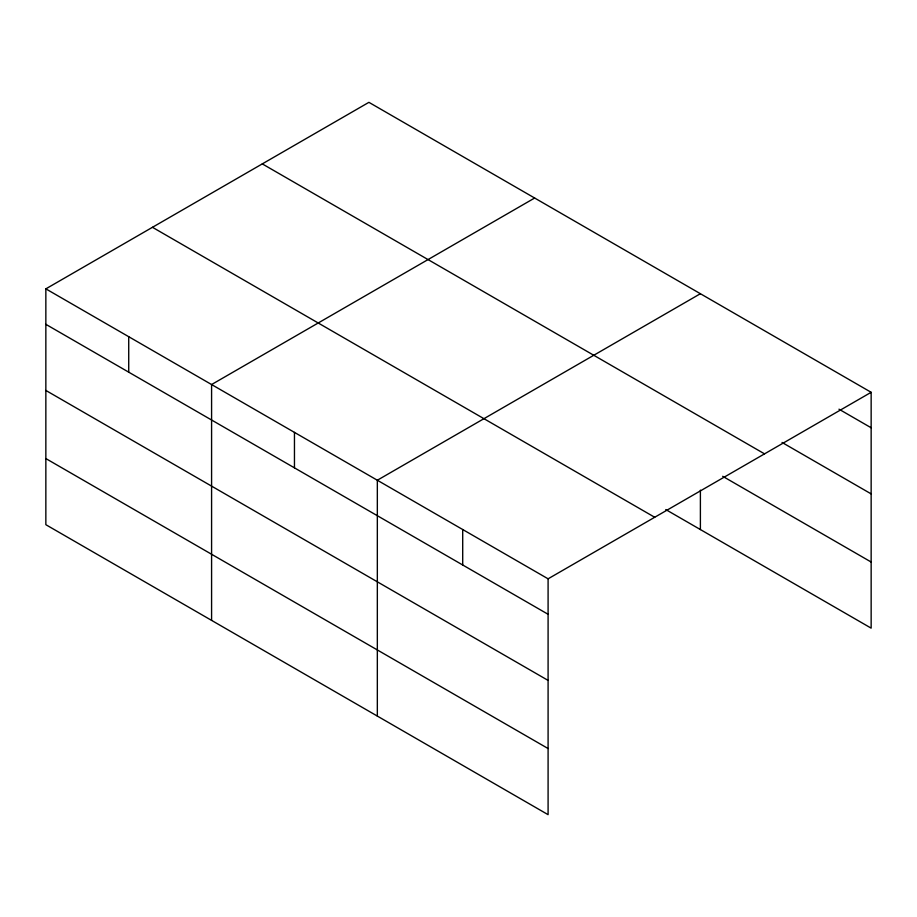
<?xml version="1.0" encoding="UTF-8"?>
<svg xmlns="http://www.w3.org/2000/svg" width="917" height="917" viewBox="0 0 917 917"><rect width="100%" height="100%" fill="white"/><g stroke="black" fill="none" stroke-linecap="round" stroke-linejoin="round"><path stroke-width="1.38" d="M548.091 680.403L548.091 578.822L45.85 288.855L45.85 524.696L548.091 814.663L548.091 680.403L45.85 390.436M665.753 509.554L871.15 628.145L871.15 392.304L368.909 102.337L45.85 288.855M534.645 198.026L211.586 384.544L211.586 620.385M700.393 293.715L377.334 480.233L377.334 716.074M548.091 578.822L871.15 392.304M838.975 409.188L871.15 427.769M782.052 442.452L871.15 493.885M262.296 163.891L764.537 453.858M722.665 476.29L871.15 562.018M152.463 227.301L654.704 517.268M45.85 324.32L548.091 614.287M45.85 458.569L548.091 748.536M700.393 490.159L700.393 529.556M462.707 529.533L462.707 564.987M294.46 432.388L294.46 467.853M128.724 336.699L128.724 372.164"/></g></svg>
